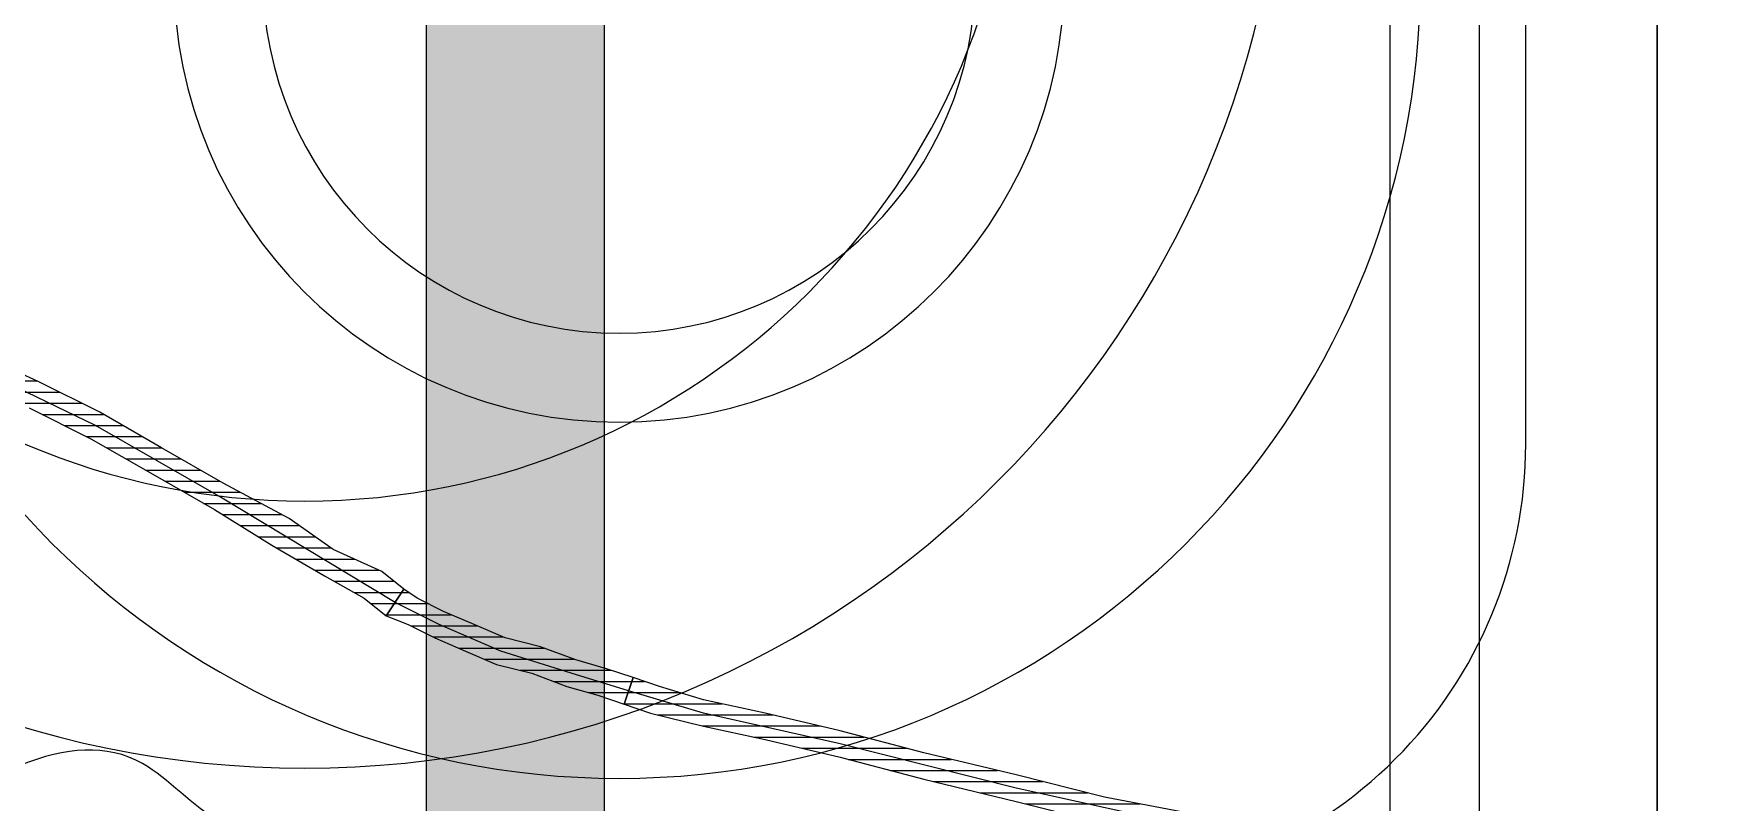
# Model space of a CAD drawing. Header units: millimetres. Extents: x 33350 to 35310, y -217097 to -211540.
# Drawn here: x 34422.1 to 34441.02, y -214545.26 to -214536.63 of the extents above; entities that cross this region are included whole.
import ezdxf

# ---------------------------------------------------------------- set-up
doc = ezdxf.new("R2010")
doc.units = ezdxf.units.MM
doc.header["$LTSCALE"] = 60
doc.header["$MEASUREMENT"] = 0
for name, color, linetype in [('OC-Mutfak_Ekipman', 252, 'Continuous'), ('OC-Tretuar', 70, 'Continuous'), ('TEFRIŞ', 223, 'Continuous')]:
    doc.layers.add(name, color=color, linetype=linetype)
pattern_1 = [(360, (-5108.51305, -673.59423), (1e-16, 0.125), [25])]

# ---------------------------------------------------------------- blocks, each defined once
blk = doc.blocks.new('rt45')
at = {"layer": 'OC-Tretuar'}
h = blk.add_hatch(color=7, dxfattribs=at)
h.dxf.hatch_style = 1
h.paths.add_polyline_path([(33848.69, -214253.043, 0.414214), (33849.69, -214254.043, 0.414214), (33850.69, -214253.043), (33850.69, -214055.043, 0.414214), (33849.69, -214054.043, 0.414214), (33848.69, -214055.043)])
h.paths.add_polyline_path([(33840.69, -214253.043, 0.414214), (33841.69, -214254.043, 0.414214), (33842.69, -214253.043), (33842.69, -214055.043, 0.414214), (33841.69, -214054.043, 0.414214), (33840.69, -214055.043)])
h.paths.add_polyline_path([(33832.69, -214253.043, 0.414214), (33833.69, -214254.043, 0.414214), (33834.69, -214253.043), (33834.69, -214055.043, 0.414214), (33833.69, -214054.043, 0.414214), (33832.69, -214055.043)])
h.paths.add_polyline_path([(33826.69, -214055.043, 0.414214), (33825.69, -214054.043, 0.414214), (33824.69, -214055.043), (33824.69, -214253.043, 0.414214), (33825.69, -214254.043, 0.414214), (33826.69, -214253.043)])
h.paths.add_polyline_path([(33816.69, -214253.043, 0.414214), (33817.69, -214254.043, 0.414214), (33818.69, -214253.043), (33818.69, -214055.043, 0.414214), (33817.69, -214054.043, 0.414214), (33816.69, -214055.043)])
at = {"layer": 'OC-Mutfak_Ekipman'}
for p, q in [((33848.69, -214055.043), (33848.69, -214253.043)), ((33850.69, -214253.043), (33850.69, -214055.043))]:
    blk.add_line(p, q, dxfattribs=at)
blk = doc.blocks.new('by')
at = {"ltscale": 30}
h = blk.add_hatch(dxfattribs=at)
h.set_pattern_fill('DC_LINES', color=256, scale=0.1, style=0)
h.set_pattern_definition(pattern_1)
edge = h.paths.add_edge_path(flags=0)
edge.add_line((6374.235, 2244.279), (6374.532, 2244.378))
edge.add_line((6374.532, 2244.378), (6375.127, 2244.527))
edge.add_line((6375.127, 2244.527), (6375.819, 2244.676))
edge.add_line((6375.819, 2244.676), (6376.66, 2244.875))
edge.add_line((6376.66, 2244.875), (6377.6, 2245.123))
edge.add_line((6377.6, 2245.123), (6378.638, 2245.372))
edge.add_line((6378.638, 2245.372), (6379.629, 2245.62))
edge.add_line((6379.629, 2245.62), (6380.668, 2245.819))
edge.add_line((6380.668, 2245.819), (6380.668, 2245.521))
edge.add_line((6380.668, 2245.521), (6379.629, 2245.322))
edge.add_line((6379.629, 2245.322), (6378.638, 2245.074))
edge.add_line((6378.638, 2245.074), (6377.6, 2244.825))
edge.add_line((6377.6, 2244.825), (6376.66, 2244.577))
edge.add_line((6376.66, 2244.577), (6375.819, 2244.378))
edge.add_line((6375.819, 2244.378), (6375.127, 2244.229))
edge.add_line((6375.127, 2244.229), (6374.632, 2244.08))
edge.add_line((6374.632, 2244.08), (6374.335, 2243.981))
h = blk.add_hatch(dxfattribs=at)
h.set_pattern_fill('DC_LINES', color=256, scale=0.1, style=0)
h.set_pattern_definition(pattern_1)
edge = h.paths.add_edge_path(flags=0)
edge.add_line((6371.564, 2243.285), (6371.811, 2243.385))
edge.add_line((6371.811, 2243.385), (6372.108, 2243.534))
edge.add_line((6372.108, 2243.534), (6372.455, 2243.683))
edge.add_line((6372.455, 2243.683), (6372.801, 2243.832))
edge.add_line((6372.801, 2243.832), (6373.197, 2243.931))
edge.add_line((6373.197, 2243.931), (6373.593, 2244.08))
edge.add_line((6373.593, 2244.08), (6373.939, 2244.179))
edge.add_line((6373.939, 2244.179), (6374.235, 2244.279))
edge.add_line((6374.235, 2244.279), (6374.335, 2243.981))
edge.add_line((6374.335, 2243.981), (6374.038, 2243.881))
edge.add_line((6374.038, 2243.881), (6373.691, 2243.782))
edge.add_line((6373.691, 2243.782), (6373.296, 2243.633))
edge.add_line((6373.296, 2243.633), (6372.9, 2243.534))
edge.add_line((6372.9, 2243.534), (6372.553, 2243.385))
edge.add_line((6372.553, 2243.385), (6372.207, 2243.236))
edge.add_line((6372.207, 2243.236), (6371.91, 2243.087))
edge.add_line((6371.91, 2243.087), (6371.761, 2242.987))
h = blk.add_hatch(dxfattribs=at)
h.set_pattern_fill('DC_LINES', color=256, scale=0.1, style=0)
h.set_pattern_definition(pattern_1)
edge = h.paths.add_edge_path(flags=0)
edge.add_line((6367.012, 2240.702), (6367.556, 2240.951))
edge.add_line((6367.556, 2240.951), (6368.249, 2241.298))
edge.add_line((6368.249, 2241.298), (6368.942, 2241.696))
edge.add_line((6368.942, 2241.696), (6369.634, 2242.093))
edge.add_line((6369.634, 2242.093), (6370.278, 2242.491))
edge.add_line((6370.278, 2242.491), (6370.871, 2242.838))
edge.add_line((6370.871, 2242.838), (6371.316, 2243.087))
edge.add_line((6371.316, 2243.087), (6371.564, 2243.285))
edge.add_line((6371.564, 2243.285), (6371.761, 2242.987))
edge.add_line((6371.761, 2242.987), (6371.514, 2242.789))
edge.add_line((6371.514, 2242.789), (6370.97, 2242.54))
edge.add_line((6370.97, 2242.54), (6370.475, 2242.192))
edge.add_line((6370.475, 2242.192), (6369.733, 2241.795))
edge.add_line((6369.733, 2241.795), (6369.041, 2241.398))
edge.add_line((6369.041, 2241.398), (6368.348, 2241))
edge.add_line((6368.348, 2241), (6367.655, 2240.653))
edge.add_line((6367.655, 2240.653), (6367.111, 2240.404))
for p, q in [((6380.668, 2245.67, -4.505), (6378.638, 2245.223, -4.505)), ((6378.638, 2245.372, -4.505), (6379.629, 2245.62, -4.505)), ((6380.668, 2245.521, -4.505), (6379.629, 2245.322, -4.505)), ((6377.6, 2245.123, -4.505), (6378.638, 2245.372, -4.505)), ((6379.629, 2245.322, -4.505), (6378.638, 2245.074, -4.505)), ((6378.638, 2245.223, -4.505), (6376.66, 2244.726, -4.505)), ((6376.66, 2244.875, -4.505), (6377.6, 2245.123, -4.505)), ((6378.638, 2245.074, -4.505), (6377.6, 2244.825, -4.505)), ((6375.819, 2244.676, -4.505), (6376.66, 2244.875, -4.505)), ((6376.66, 2244.726, -4.505), (6375.127, 2244.378, -4.505)), ((6377.6, 2244.825, -4.505), (6376.66, 2244.577, -4.505)), ((6374.532, 2244.378, -4.505), (6375.127, 2244.527, -4.505)), ((6375.127, 2244.527, -4.505), (6375.819, 2244.676, -4.505)), ((6376.66, 2244.577, -4.505), (6375.819, 2244.378, -4.505)), ((6374.235, 2244.279, -4.505), (6374.532, 2244.378, -4.505)), ((6375.127, 2244.378, -4.505), (6374.285, 2244.13, -4.505)), ((6375.819, 2244.378, -4.505), (6375.127, 2244.229, -4.505)), ((6373.593, 2244.08, -4.505), (6373.939, 2244.179, -4.505)), ((6374.285, 2244.13, -4.505), (6373.642, 2243.931, -4.505)), ((6373.939, 2244.179, -4.505), (6374.235, 2244.279, -4.505)), ((6374.235, 2244.279, -4.505), (6374.335, 2243.981, -4.505)), ((6374.235, 2244.279, -4.505), (6374.235, 2244.279, -4.505)), ((6374.335, 2243.981, -4.505), (6374.235, 2244.279, -4.505)), ((6374.235, 2244.279, -4.505), (6374.235, 2244.279, -4.505)), ((6375.127, 2244.229, -4.505), (6374.632, 2244.08, -4.505)), ((6372.801, 2243.832, -4.505), (6373.197, 2243.931, -4.505)), ((6373.642, 2243.931, -4.505), (6372.85, 2243.683, -4.505)), ((6373.197, 2243.931, -4.505), (6373.593, 2244.08, -4.505)), ((6374.335, 2243.981, -4.505), (6374.038, 2243.881, -4.505)), ((6374.632, 2244.08, -4.505), (6374.335, 2243.981, -4.505)), ((6374.335, 2243.981, -4.505), (6374.335, 2243.981, -4.505)), ((6372.455, 2243.683, -4.505), (6372.801, 2243.832, -4.505)), ((6373.691, 2243.782, -4.505), (6373.296, 2243.633, -4.505)), ((6374.038, 2243.881, -4.505), (6373.691, 2243.782, -4.505)), ((6372.108, 2243.534, -4.505), (6372.455, 2243.683, -4.505)), ((6372.85, 2243.683, -4.505), (6372.158, 2243.385, -4.505)), ((6373.296, 2243.633, -4.505), (6372.9, 2243.534, -4.505)), ((6371.564, 2243.285, -4.505), (6371.811, 2243.385, -4.505)), ((6372.158, 2243.385, -4.505), (6371.663, 2243.136, -4.505)), ((6371.811, 2243.385, -4.505), (6372.108, 2243.534, -4.505)), ((6372.553, 2243.385, -4.505), (6372.207, 2243.236, -4.505)), ((6372.9, 2243.534, -4.505), (6372.553, 2243.385, -4.505)), ((6371.316, 2243.087, -4.505), (6371.564, 2243.285, -4.505)), ((6371.564, 2243.285, -4.505), (6371.761, 2242.987, -4.505)), ((6371.564, 2243.285, -4.505), (6371.564, 2243.285, -4.505)), ((6371.761, 2242.987, -4.505), (6371.564, 2243.285, -4.505)), ((6371.564, 2243.285, -4.505), (6371.564, 2243.285, -4.505)), ((6372.207, 2243.236, -4.505), (6371.91, 2243.087, -4.505)), ((6370.871, 2242.838, -4.505), (6371.316, 2243.087, -4.505)), ((6371.663, 2243.136, -4.505), (6370.921, 2242.689, -4.505)), ((6371.761, 2242.987, -4.505), (6371.514, 2242.789, -4.505)), ((6371.91, 2243.087, -4.505), (6371.761, 2242.987, -4.505)), ((6371.761, 2242.987, -4.505), (6371.761, 2242.987, -4.505)), ((6370.278, 2242.491, -4.505), (6370.871, 2242.838, -4.505)), ((6370.921, 2242.689, -4.505), (6369.684, 2241.944, -4.505)), ((6371.514, 2242.789, -4.505), (6370.97, 2242.54, -4.505)), ((6369.634, 2242.093, -4.505), (6370.278, 2242.491, -4.505)), ((6370.97, 2242.54, -4.505), (6370.475, 2242.192, -4.505)), ((6368.942, 2241.696, -4.505), (6369.634, 2242.093, -4.505)), ((6370.475, 2242.192, -4.505), (6369.733, 2241.795, -4.505)), ((6369.684, 2241.944, -4.505), (6368.299, 2241.149, -4.505)), ((6368.249, 2241.298, -4.505), (6368.942, 2241.696, -4.505)), ((6369.733, 2241.795, -4.505), (6369.041, 2241.398, -4.505)), ((6367.556, 2240.951, -4.505), (6368.249, 2241.298, -4.505)), ((6369.041, 2241.398, -4.505), (6368.348, 2241, -4.505)), ((6368.299, 2241.149, -4.505), (6367.061, 2240.553, -4.505)), ((6368.348, 2241, -4.505), (6367.655, 2240.653, -4.505)), ((6367.655, 2240.653, -4.505), (6367.111, 2240.404, -4.505))]:
    blk.add_line(p, q, dxfattribs=at)
at = {"ltscale": 30, "elevation": -4.505}
blk.add_lwpolyline([(6379.358, 2199.359), (6358.358, 2199.359, -0.414214), (6353.358, 2204.359), (6353.358, 2241.359, -0.414214), (6358.358, 2246.359), (6379.358, 2246.359, -0.414214), (6384.358, 2241.359), (6384.358, 2204.359, -0.414214)], format="xyb", close=True, dxfattribs=at)
at = {"ltscale": 30}
for radius in [9, 5, 4]:
    blk.add_circle((6374.178, 2236.112, -4.505), radius, dxfattribs=at)
blk = doc.blocks.new('insan')
at = {"color": 7, "extrusion": (0, 0, -1)}
for p, q in [((6453.951, 3117.498), (6453.951, 3166.22)), ((6451.951, 3118.859), (6451.951, 3164.859))]:
    blk.add_line(p, q, dxfattribs=at)
at = {"color": 7}
blk.add_lwpolyline([(6453.951, 3166.22), (6453.951, 3117.498)], dxfattribs=at)
blk.add_lwpolyline([(6445.951, 3118.359), (6424.951, 3118.359, -0.414214), (6419.951, 3123.359), (6419.951, 3160.359, -0.414214), (6424.951, 3165.359), (6445.951, 3165.359, -0.414214), (6450.951, 3160.359), (6450.951, 3123.359, -0.414214)], format="xyb", close=True, dxfattribs=at)
for radius in [11, 8]:
    blk.add_circle((6438.766, 3132.871), radius, dxfattribs=at)
at = {"color": 7, "extrusion": (0, 0, -1)}
blk.add_arc((-6466.754, 3113.783), 24.214, 58.08, 75.1655, dxfattribs=at)
at = {"color": 7}
blk.add_open_spline([(6438.447, 3144.698), (6438.231, 3144.641), (6437.659, 3144.491), (6436.511, 3143.118), (6435.087, 3144.027), (6434.04, 3144.696)], degree=3, knots=[0, 0, 0, 0, 0.665409, 1.758876, 4.792994, 4.792994, 4.792994, 4.792994], dxfattribs=at)

msp = doc.modelspace()

# ---------------------------------------------------------------- block references
at = {"xscale": -1, "rotation": 180}
for name, p in [('by', (28054.493, -212299.882, 4.505)), ('insan', (27986.377, -211401.008))]:
    msp.add_blockref(name, p, dxfattribs=at)
at = {"layer": 'TEFRIŞ'}
msp.add_blockref('rt45', (577.816, -380), dxfattribs=at)

doc.saveas('drawing.dxf')
